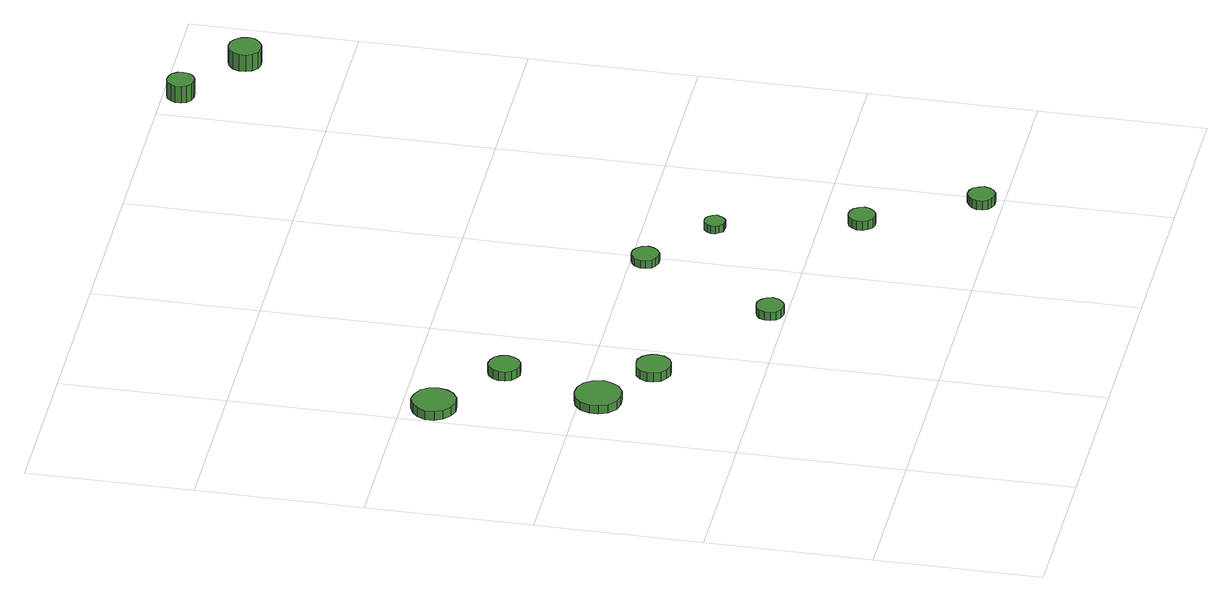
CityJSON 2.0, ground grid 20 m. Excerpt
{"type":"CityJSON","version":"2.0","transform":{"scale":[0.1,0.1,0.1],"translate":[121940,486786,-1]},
"CityObjects":{
"tree1":{"type":"SolitaryVegetationObject","attributes":{"function":"something"},"geometry":[{"type":"MultiSurface","lod":"1","boundaries":[[[0,1,2,3,4,5,6,7,8,9,10,11,12,13,14]],[[15,16,17,18,19,20,21,22,23,24,25,26,27,28,29]],[[0,29,28,1]],[[1,28,27,2]],[[2,27,26,3]],[[3,26,25,4]],[[4,25,24,5]],[[5,24,23,6]],[[6,23,22,7]],[[7,22,21,8]],[[8,21,20,9]],[[9,20,19,10]],[[10,19,18,11]],[[11,18,17,12]],[[12,17,16,13]],[[13,16,15,14]],[[14,15,29,0]]]}]},
"tree2":{"type":"SolitaryVegetationObject","attributes":{"function":"something"},"geometry":[{"type":"MultiSurface","lod":"1","boundaries":[[[30,31,32,33,34,35,36,37,38,39,40,41,42,43,44]],[[45,46,47,48,49,50,51,52,53,54,55,56,57,58,59]],[[30,59,58,31]],[[31,58,57,32]],[[32,57,56,33]],[[33,56,55,34]],[[34,55,54,35]],[[35,54,53,36]],[[36,53,52,37]],[[37,52,51,38]],[[38,51,50,39]],[[39,50,49,40]],[[40,49,48,41]],[[41,48,47,42]],[[42,47,46,43]],[[43,46,45,44]],[[44,45,59,30]]]}]},
"tree3":{"type":"SolitaryVegetationObject","attributes":{"function":"something"},"geometry":[{"type":"MultiSurface","lod":"1","boundaries":[[[60,61,62,63,64,65,66,67,68,69,70,71,72,73,74]],[[75,76,77,78,79,80,81,82,83,84,85,86,87,88,89]],[[60,89,88,61]],[[61,88,87,62]],[[62,87,86,63]],[[63,86,85,64]],[[64,85,84,65]],[[65,84,83,66]],[[66,83,82,67]],[[67,82,81,68]],[[68,81,80,69]],[[69,80,79,70]],[[70,79,78,71]],[[71,78,77,72]],[[72,77,76,73]],[[73,76,75,74]],[[74,75,89,60]]]}]},
"tree4":{"type":"SolitaryVegetationObject","attributes":{"function":"something"},"geometry":[{"type":"MultiSurface","lod":"1","boundaries":[[[90,91,92,93,94,95,96,97,98,99,100,101,102,103,104]],[[105,106,107,108,109,110,111,112,113,114,115,116,117,118,119]],[[90,119,118,91]],[[91,118,117,92]],[[92,117,116,93]],[[93,116,115,94]],[[94,115,114,95]],[[95,114,113,96]],[[96,113,112,97]],[[97,112,111,98]],[[98,111,110,99]],[[99,110,109,100]],[[100,109,108,101]],[[101,108,107,102]],[[102,107,106,103]],[[103,106,105,104]],[[104,105,119,90]]]}]},
"tree5":{"type":"SolitaryVegetationObject","attributes":{"function":"something"},"geometry":[{"type":"MultiSurface","lod":"1","boundaries":[[[120,121,122,123,124,125,126,127,128,129,130,131,132,133,134]],[[135,136,137,138,139,140,141,142,143,144,145,146,147,148,149]],[[120,149,148,121]],[[121,148,147,122]],[[122,147,146,123]],[[123,146,145,124]],[[124,145,144,125]],[[125,144,143,126]],[[126,143,142,127]],[[127,142,141,128]],[[128,141,140,129]],[[129,140,139,130]],[[130,139,138,131]],[[131,138,137,132]],[[132,137,136,133]],[[133,136,135,134]],[[134,135,149,120]]]}]},
"tree6":{"type":"SolitaryVegetationObject","attributes":{"function":"something"},"geometry":[{"type":"MultiSurface","lod":"1","boundaries":[[[150,151,152,153,154,155,156,157,158,159,160,161,162,163,164]],[[165,166,167,168,169,170,171,172,173,174,175,176,177,178,179]],[[150,179,178,151]],[[151,178,177,152]],[[152,177,176,153]],[[153,176,175,154]],[[154,175,174,155]],[[155,174,173,156]],[[156,173,172,157]],[[157,172,171,158]],[[158,171,170,159]],[[159,170,169,160]],[[160,169,168,161]],[[161,168,167,162]],[[162,167,166,163]],[[163,166,165,164]],[[164,165,179,150]]]}]},
"tree7":{"type":"SolitaryVegetationObject","attributes":{"function":"something"},"geometry":[{"type":"MultiSurface","lod":"1","boundaries":[[[180,181,182,183,184,185,186,187,188,189,190,191,192,193,194]],[[195,196,197,198,199,200,201,202,203,204,205,206,207,208,209]],[[180,209,208,181]],[[181,208,207,182]],[[182,207,206,183]],[[183,206,205,184]],[[184,205,204,185]],[[185,204,203,186]],[[186,203,202,187]],[[187,202,201,188]],[[188,201,200,189]],[[189,200,199,190]],[[190,199,198,191]],[[191,198,197,192]],[[192,197,196,193]],[[193,196,195,194]],[[194,195,209,180]]]}]},
"tree8":{"type":"SolitaryVegetationObject","attributes":{"function":"something"},"geometry":[{"type":"MultiSurface","lod":"1","boundaries":[[[210,211,212,213,214,215,216,217,218,219,220,221,222,223,224]],[[225,226,227,228,229,230,231,232,233,234,235,236,237,238,239]],[[210,239,238,211]],[[211,238,237,212]],[[212,237,236,213]],[[213,236,235,214]],[[214,235,234,215]],[[215,234,233,216]],[[216,233,232,217]],[[217,232,231,218]],[[218,231,230,219]],[[219,230,229,220]],[[220,229,228,221]],[[221,228,227,222]],[[222,227,226,223]],[[223,226,225,224]],[[224,225,239,210]]]}]},
"tree9":{"type":"SolitaryVegetationObject","attributes":{"function":"something"},"geometry":[{"type":"MultiSurface","lod":"1","boundaries":[[[240,241,242,243,244,245,246,247,248,249,250,251,252,253,254]],[[255,256,257,258,259,260,261,262,263,264,265,266,267,268,269]],[[240,269,268,241]],[[241,268,267,242]],[[242,267,266,243]],[[243,266,265,244]],[[244,265,264,245]],[[245,264,263,246]],[[246,263,262,247]],[[247,262,261,248]],[[248,261,260,249]],[[249,260,259,250]],[[250,259,258,251]],[[251,258,257,252]],[[252,257,256,253]],[[253,256,255,254]],[[254,255,269,240]]]}]},
"tree10":{"type":"SolitaryVegetationObject","attributes":{"function":"something"}},
"tree11":{"type":"SolitaryVegetationObject","attributes":{"function":"something"},"geometry":[{"type":"MultiSurface","lod":"1","boundaries":[[[270,271,272,273,274,275,276,277,278,279,280,281,282,283,284]],[[285,286,287,288,289,290,291,292,293,294,295,296,297,298,299]],[[270,299,298,271]],[[271,298,297,272]],[[272,297,296,273]],[[273,296,295,274]],[[274,295,294,275]],[[275,294,293,276]],[[276,293,292,277]],[[277,292,291,278]],[[278,291,290,279]],[[279,290,289,280]],[[280,289,288,281]],[[281,288,287,282]],[[282,287,286,283]],[[283,286,285,284]],[[284,285,299,270]]]}]},
"tree12":{"type":"SolitaryVegetationObject","attributes":{"function":"something"},"geometry":[{"type":"MultiSurface","lod":"1","boundaries":[[[300,301,302,303,304,305,306,307,308,309,310,311,312,313,314]],[[315,316,317,318,319,320,321,322,323,324,325,326,327,328,329]],[[300,329,328,301]],[[301,328,327,302]],[[302,327,326,303]],[[303,326,325,304]],[[304,325,324,305]],[[305,324,323,306]],[[306,323,322,307]],[[307,322,321,308]],[[308,321,320,309]],[[309,320,319,310]],[[310,319,318,311]],[[311,318,317,312]],[[312,317,316,313]],[[313,316,315,314]],[[314,315,329,300]]]}]},
"tree13":{"type":"SolitaryVegetationObject","attributes":{"function":"something"}}
},
"vertices":[
[108,378,19],[105,390,19],[99,399,19],[89,405,19],[77,406,19],[66,403,19],[57,395,19],[53,384,19],[53,373,19],[57,362,19],[66,354,19],[77,351,19],[89,352,19],[99,358,19],[105,367,19],[105,367,8],[99,358,8],[89,352,8],[77,351,8],[66,354,8],[57,362,8],[53,373,8],[53,384,8],[57,395,8],[66,403,8],[77,406,8],[89,405,8],[99,399,8],[105,390,8],[108,378,8],
[56,562,19],[54,573,19],[48,582,19],[38,587,19],[27,589,19],[17,585,19],[9,578,19],[4,568,19],[4,557,19],[9,547,19],[17,540,19],[27,536,19],[38,537,19],[48,543,19],[54,552,19],[54,552,7],[48,543,7],[38,537,7],[27,536,7],[17,540,7],[9,547,7],[4,557,7],[4,568,7],[9,578,7],[17,585,7],[27,589,7],[38,587,7],[48,582,7],[54,573,7],[56,562,7],
[176,328,19],[174,336,19],[169,343,19],[162,348,19],[153,348,19],[145,346,19],[138,340,19],[135,332,19],[135,324,19],[138,316,19],[145,310,19],[153,307,19],[162,308,19],[169,312,19],[174,319,19],[174,319,7],[169,312,7],[162,308,7],[153,307,7],[145,310,7],[138,316,7],[135,324,7],[135,332,7],[138,340,7],[145,346,7],[153,348,7],[162,348,7],[169,343,7],[174,336,7],[176,328,7],
[141,497,19],[139,505,19],[135,511,19],[128,515,19],[120,516,19],[113,514,19],[107,508,19],[104,501,19],[104,493,19],[107,486,19],[113,481,19],[120,478,19],[128,479,19],[135,483,19],[139,490,19],[139,490,7],[135,483,7],[128,479,7],[120,478,7],[113,481,7],[107,486,7],[104,493,7],[104,501,7],[107,508,7],[113,514,7],[120,516,7],[128,515,7],[135,511,7],[139,505,7],[141,497,7],
[325,220,18],[323,227,18],[319,232,18],[313,236,18],[307,236,18],[300,234,18],[295,230,18],[292,223,18],[292,217,18],[295,210,18],[300,206,18],[307,204,18],[313,204,18],[319,208,18],[323,213,18],[323,213,7],[319,208,7],[313,204,7],[307,204,7],[300,206,7],[295,210,7],[292,217,7],[292,223,7],[295,230,7],[300,234,7],[307,236,7],[313,236,7],[319,232,7],[323,227,7],[325,220,7],
[408,383,18],[406,390,18],[402,395,18],[396,399,18],[389,399,18],[383,397,18],[378,393,18],[375,386,18],[375,380,18],[378,373,18],[383,369,18],[389,367,18],[396,367,18],[402,371,18],[406,376,18],[406,376,8],[402,371,8],[396,367,8],[389,367,8],[383,369,8],[378,373,8],[375,380,8],[375,386,8],[378,393,8],[383,397,8],[389,399,8],[396,399,8],[402,395,8],[406,390,8],[408,383,8],
[538,153,19],[536,159,19],[532,165,19],[527,168,19],[520,169,19],[514,167,19],[509,162,19],[506,156,19],[506,150,19],[509,144,19],[514,139,19],[520,137,19],[527,138,19],[532,141,19],[536,146,19],[536,146,7],[532,141,7],[527,138,7],[520,137,7],[514,139,7],[509,144,7],[506,150,7],[506,156,7],[509,162,7],[514,167,7],[520,169,7],[527,168,7],[532,165,7],[536,159,7],[538,153,7],
[490,318,18],[488,323,18],[485,327,18],[481,330,18],[476,330,18],[471,329,18],[467,325,18],[465,320,18],[465,315,18],[467,311,18],[471,307,18],[476,306,18],[481,306,18],[485,309,18],[488,313,18],[488,313,8],[485,309,8],[481,306,8],[476,306,8],[471,307,8],[467,311,8],[465,315,8],[465,320,8],[467,325,8],[471,329,8],[476,330,8],[481,330,8],[485,327,8],[488,323,8],[490,318,8],
[608,26,19],[606,32,19],[603,38,19],[597,41,19],[590,42,19],[584,39,19],[579,35,19],[576,29,19],[576,22,19],[579,16,19],[584,12,19],[590,10,19],[597,10,19],[603,14,19],[606,19,19],[606,19,7],[603,14,7],[597,10,7],[590,10,7],[584,12,7],[579,16,7],[576,22,7],[576,29,7],[579,35,7],[584,39,7],[590,42,7],[597,41,7],[603,38,7],[606,32,7],[608,26,7],
[657,979,32],[656,985,32],[652,991,32],[646,994,32],[639,995,32],[633,993,32],[628,988,32],[625,982,32],[625,975,32],[628,969,32],[633,965,32],[639,963,32],[646,963,32],[652,967,32],[656,972,32],[656,972,10],[652,967,10],[646,963,10],[639,963,10],[633,965,10],[628,969,10],[625,975,10],[625,982,10],[628,988,10],[633,993,10],[639,995,10],[646,994,10],[652,991,10],[656,985,10],[657,979,10],
[746,919,32],[744,927,32],[739,934,32],[732,938,32],[724,939,32],[716,936,32],[710,931,32],[707,923,32],[707,915,32],[710,908,32],[716,902,32],[724,900,32],[732,901,32],[739,905,32],[744,911,32],[744,911,10],[739,905,10],[732,901,10],[724,900,10],[716,902,10],[710,908,10],[707,915,10],[707,923,10],[710,931,10],[716,936,10],[724,939,10],[732,938,10],[739,934,10],[744,927,10],[746,919,10]
]}
